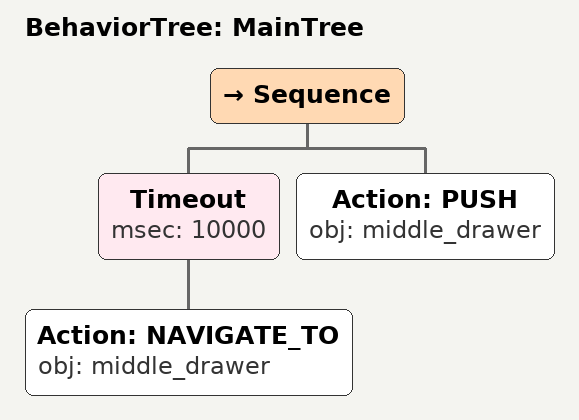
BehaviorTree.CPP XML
<root main_tree_to_execute="MainTree">
  <BehaviorTree ID="MainTree">
    <Sequence>
      <!-- Timeout: NAVIGATE_TO middle_drawer within 10s -->
      <Timeout msec="10000">
        <!-- Navigate to middle_drawer -->
        <Action ID="NAVIGATE_TO" obj="middle_drawer" />
      </Timeout>
      <!-- Push middle_drawer forward toward front edge of table -->
      <Action ID="PUSH" obj="middle_drawer" />
    </Sequence>
  </BehaviorTree>
</root>
